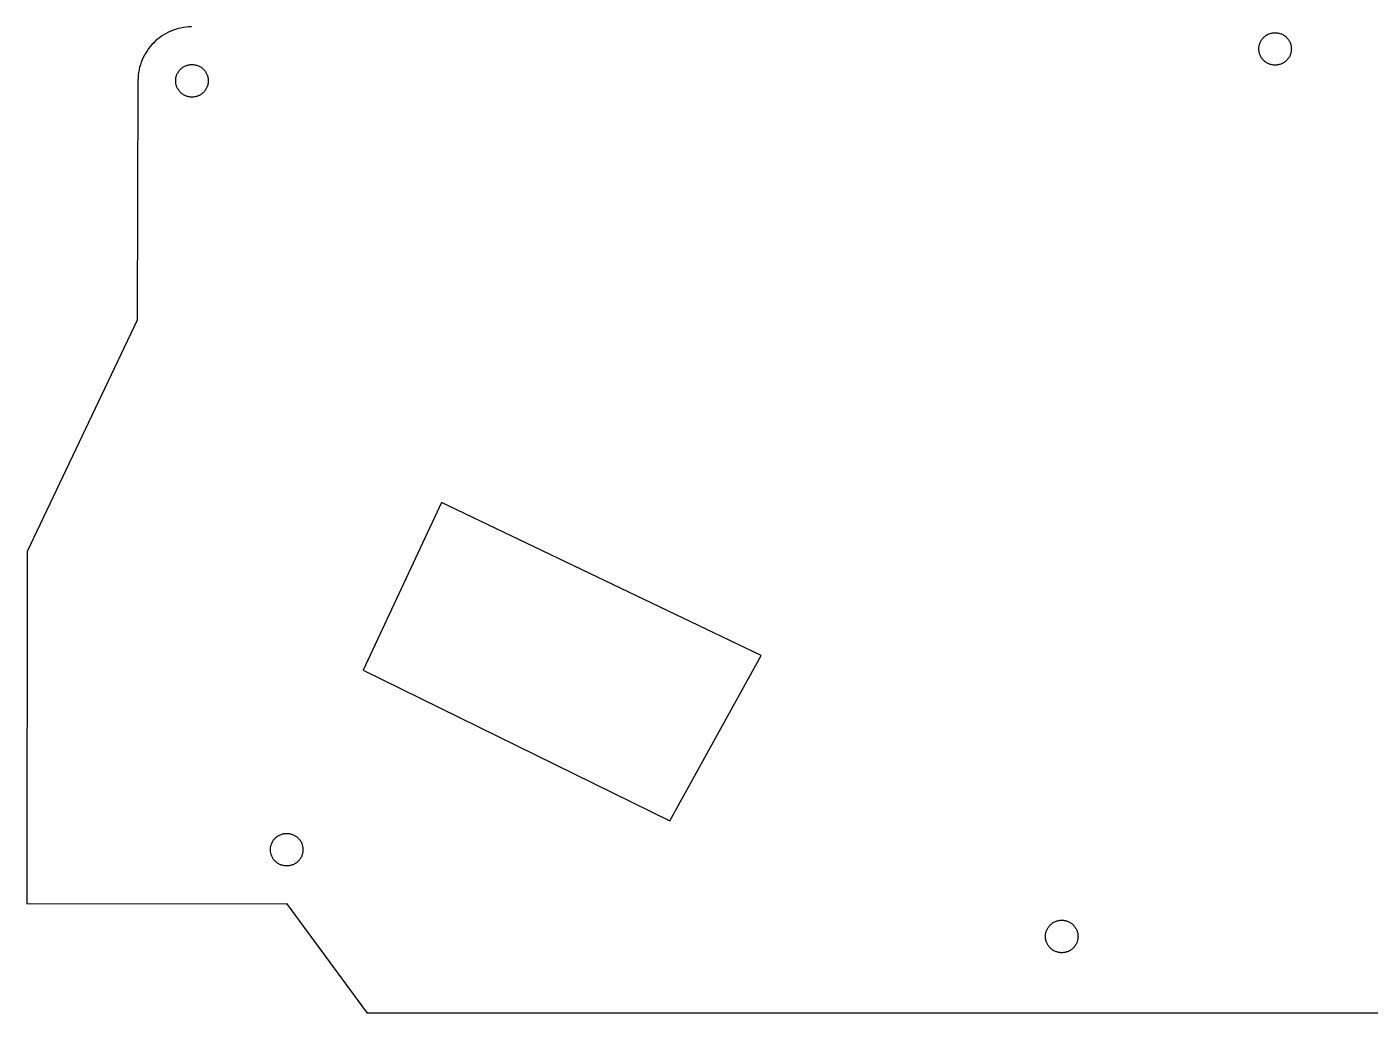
# Model space of a CAD drawing. Extents: x -3 to 397, y 9 to 305.
# Drawn here: x 207.1 to 300.6, y 69.8 to 138.5 of the extents above; entities that cross this region are included whole.
import ezdxf

# ---------------------------------------------------------------- set-up
doc = ezdxf.new("R2010")
doc.units = 0

msp = doc.modelspace()

# ---------------------------------------------------------------- linework, layer by layer
at = {"layer": 'Layer 1'}
for p, q in [((217.487993, 138.29752), (217.314693, 138.23792)), ((217.665093, 138.34874), (217.487993, 138.29754)), ((217.845593, 138.39142), (217.665093, 138.34872)), ((218.029393, 138.42534), (217.845593, 138.39144)), ((218.216193, 138.45022), (218.029393, 138.42532)), ((218.405793, 138.46583), (218.216193, 138.45023)), ((218.597993, 138.47192), (218.405793, 138.46592)), ((215.959893, 137.36524), (215.836393, 137.23514)), ((216.089393, 137.48933), (215.959893, 137.36523)), ((216.224693, 137.60713), (216.089393, 137.48934)), ((216.365493, 137.71854), (216.224693, 137.60713)), ((216.511693, 137.82322), (216.365493, 137.71853)), ((216.662993, 137.92092), (216.511693, 137.82322)), ((216.819193, 138.01152), (216.662993, 137.92092)), ((216.979993, 138.09473), (216.819193, 138.01153)), ((217.145193, 138.17022), (216.979993, 138.09472)), ((217.314693, 138.23794), (217.145193, 138.17024)), ((292.90088, 137.323), (292.92108, 137.3744)), ((292.92108, 137.3744), (292.94378, 137.4244)), ((292.94378, 137.4244), (292.96868, 137.4732)), ((292.96868, 137.4732), (292.99588, 137.5205)), ((292.99588, 137.5205), (293.02528, 137.5663)), ((293.02528, 137.5663), (293.05678, 137.6107)), ((293.05678, 137.6107), (293.09038, 137.6534)), ((293.09038, 137.6534), (293.12588, 137.6944)), ((293.12588, 137.6944), (293.16338, 137.7336)), ((293.16338, 137.7336), (293.20258, 137.7711)), ((293.20258, 137.7711), (293.24358, 137.8066)), ((293.24358, 137.8066), (293.28628, 137.8401)), ((293.28628, 137.8401), (293.33058, 137.8716)), ((293.33058, 137.8716), (293.37648, 137.901)), ((293.37648, 137.901), (293.42378, 137.9283)), ((293.42378, 137.9283), (293.47258, 137.9532)), ((293.47258, 137.9532), (293.52258, 137.9759)), ((293.52258, 137.9759), (293.57398, 137.9961)), ((293.57398, 137.9961), (293.62648, 138.0139)), ((293.62648, 138.0139), (293.68008, 138.0291)), ((293.68008, 138.0291), (293.73478, 138.0417)), ((293.73478, 138.0417), (293.79048, 138.0517)), ((293.79048, 138.0517), (293.84698, 138.0587)), ((293.84698, 138.0587), (293.90438, 138.0627)), ((293.90438, 138.0627), (293.96258, 138.0647)), ((293.96258, 138.0647), (294.02078, 138.0627)), ((294.02078, 138.0627), (294.07818, 138.0587)), ((294.07818, 138.0587), (294.13468, 138.0517)), ((294.13468, 138.0517), (294.19038, 138.0417)), ((294.19038, 138.0417), (294.24508, 138.0291)), ((294.24508, 138.0291), (294.29868, 138.0139)), ((294.29868, 138.0139), (294.35118, 137.9961)), ((294.35118, 137.9961), (294.40258, 137.9759)), ((294.40258, 137.9759), (294.45258, 137.9532)), ((294.45258, 137.9532), (294.50138, 137.9283)), ((294.50138, 137.9283), (294.54868, 137.901)), ((294.54868, 137.901), (294.59458, 137.8716)), ((294.59458, 137.8716), (294.63888, 137.8401)), ((294.63888, 137.8401), (294.68158, 137.8066)), ((294.68158, 137.8066), (294.72258, 137.7711)), ((294.72258, 137.7711), (294.76178, 137.7336)), ((294.76178, 137.7336), (294.79928, 137.6944)), ((294.79928, 137.6944), (294.83478, 137.6534)), ((294.83478, 137.6534), (294.86828, 137.6107)), ((294.86828, 137.6107), (294.89988, 137.5663)), ((294.89988, 137.5663), (294.92928, 137.5205)), ((294.92928, 137.5205), (294.95648, 137.4732)), ((294.95648, 137.4732), (294.98138, 137.4244)), ((294.98138, 137.4244), (295.00408, 137.3744)), ((295.00408, 137.3744), (295.02428, 137.323)), ((215.317593, 136.50284), (215.235193, 136.34163)), ((215.407493, 136.65945), (215.317593, 136.50285)), ((215.504493, 136.81123), (215.407493, 136.65943)), ((215.608493, 136.95793), (215.504493, 136.81123)), ((215.719193, 137.09934), (215.608493, 136.95794)), ((215.836393, 137.23515), (215.719193, 137.09935)), ((292.83228, 136.9344), (292.83428, 136.9926)), ((292.83428, 136.8762), (292.83228, 136.9344)), ((292.83428, 136.9926), (292.83828, 137.05)), ((292.83828, 136.8188), (292.83428, 136.8762)), ((292.83828, 137.05), (292.84528, 137.1065)), ((292.84528, 136.7623), (292.83828, 136.8188)), ((292.84528, 137.1065), (292.85528, 137.1622)), ((292.85528, 136.7066), (292.84528, 136.7623)), ((292.85528, 137.1622), (292.86788, 137.2169)), ((292.86788, 136.6519), (292.85528, 136.7066)), ((292.86788, 137.2169), (292.88308, 137.2705)), ((292.88308, 136.5983), (292.86788, 136.6519)), ((292.88308, 137.2705), (292.90088, 137.323)), ((292.90088, 136.5458), (292.88308, 136.5983)), ((292.92108, 136.4944), (292.90088, 136.5458)), ((292.94378, 136.4444), (292.92108, 136.4944)), ((292.96868, 136.3956), (292.94378, 136.4444)), ((294.98138, 136.4444), (294.95648, 136.3956)), ((295.00408, 136.4944), (294.98138, 136.4444)), ((295.02428, 136.5458), (295.00408, 136.4944)), ((295.02428, 137.323), (295.04208, 137.2705)), ((295.04208, 136.5983), (295.02428, 136.5458)), ((295.04208, 137.2705), (295.05728, 137.2169)), ((295.05728, 136.6519), (295.04208, 136.5983)), ((295.05728, 137.2169), (295.06988, 137.1622)), ((295.06988, 136.7066), (295.05728, 136.6519)), ((295.06988, 137.1622), (295.07988, 137.1065)), ((295.07988, 136.7623), (295.06988, 136.7066)), ((295.07988, 137.1065), (295.08688, 137.05)), ((295.08688, 136.8188), (295.07988, 136.7623)), ((295.08688, 137.05), (295.09088, 136.9926)), ((295.09088, 136.8762), (295.08688, 136.8188)), ((295.09088, 136.9926), (295.09288, 136.9344)), ((295.09288, 136.9344), (295.09088, 136.8762)), ((214.984393, 135.65543), (214.942493, 135.47463)), ((215.034793, 135.83273), (214.984393, 135.65543)), ((215.093493, 136.00633), (215.034793, 135.83273)), ((215.160393, 136.17604), (215.093493, 136.00634)), ((215.235193, 136.34163), (215.160393, 136.17603)), ((217.78378, 135.47631), (217.82128, 135.51571)), ((217.82128, 135.51571), (217.86058, 135.55321)), ((217.86058, 135.55321), (217.90178, 135.58881)), ((217.90178, 135.58881), (217.94458, 135.62251)), ((217.94458, 135.62251), (217.98898, 135.65411)), ((217.98898, 135.65411), (218.03498, 135.68351)), ((218.03498, 135.68351), (218.08238, 135.71081)), ((218.08238, 135.71081), (218.13128, 135.73581)), ((218.13128, 135.73581), (218.18148, 135.75851)), ((218.18148, 135.75851), (218.23298, 135.77881)), ((218.23298, 135.77881), (218.28558, 135.79661)), ((218.28558, 135.79661), (218.33938, 135.81191)), ((218.33938, 135.81191), (218.39418, 135.82461)), ((218.39418, 135.82461), (218.44998, 135.83461)), ((218.44998, 135.83461), (218.50668, 135.84161)), ((218.50668, 135.84161), (218.56428, 135.84561)), ((218.56428, 135.84561), (218.62258, 135.84661)), ((218.62258, 135.84661), (218.68088, 135.84561)), ((218.68088, 135.84561), (218.73848, 135.84161)), ((218.73848, 135.84161), (218.79518, 135.83461)), ((218.79518, 135.83461), (218.85098, 135.82461)), ((218.85098, 135.82461), (218.90578, 135.81191)), ((218.90578, 135.81191), (218.95958, 135.79661)), ((218.95958, 135.79661), (219.01218, 135.77881)), ((219.01218, 135.77881), (219.06368, 135.75851)), ((219.06368, 135.75851), (219.11388, 135.73581)), ((219.11388, 135.73581), (219.16268, 135.71081)), ((219.16268, 135.71081), (219.21018, 135.68351)), ((219.21018, 135.68351), (219.25618, 135.65411)), ((219.25618, 135.65411), (219.30058, 135.62251)), ((219.30058, 135.62251), (219.34338, 135.58881)), ((219.34338, 135.58881), (219.38448, 135.55321)), ((219.38448, 135.55321), (219.42388, 135.51571)), ((219.42388, 135.51571), (219.46138, 135.47631)), ((292.99588, 136.3483), (292.96868, 136.3956)), ((293.02528, 136.3024), (292.99588, 136.3483)), ((293.05678, 136.2581), (293.02528, 136.3024)), ((293.09038, 136.2154), (293.05678, 136.2581)), ((293.12588, 136.1744), (293.09038, 136.2154)), ((293.16338, 136.1351), (293.12588, 136.1744)), ((293.20258, 136.0977), (293.16338, 136.1351)), ((293.24358, 136.0622), (293.20258, 136.0977)), ((293.28628, 136.0286), (293.24358, 136.0622)), ((293.33058, 135.9971), (293.28628, 136.0286)), ((293.37648, 135.9677), (293.33058, 135.9971)), ((293.42378, 135.9405), (293.37648, 135.9677)), ((293.47258, 135.9156), (293.42378, 135.9405)), ((293.52258, 135.8929), (293.47258, 135.9156)), ((293.57398, 135.8727), (293.52258, 135.8929)), ((293.62648, 135.8549), (293.57398, 135.8727)), ((293.68008, 135.8397), (293.62648, 135.8549)), ((293.73478, 135.8271), (293.68008, 135.8397)), ((293.79048, 135.8171), (293.73478, 135.8271)), ((293.84698, 135.8101), (293.79048, 135.8171)), ((293.90438, 135.8061), (293.84698, 135.8101)), ((293.96258, 135.8051), (293.90438, 135.8061)), ((294.02078, 135.8061), (293.96258, 135.8051)), ((294.07818, 135.8101), (294.02078, 135.8061)), ((294.13468, 135.8171), (294.07818, 135.8101)), ((294.19038, 135.8271), (294.13468, 135.8171)), ((294.24508, 135.8397), (294.19038, 135.8271)), ((294.29868, 135.8549), (294.24508, 135.8397)), ((294.35118, 135.8727), (294.29868, 135.8549)), ((294.40258, 135.8929), (294.35118, 135.8727)), ((294.45258, 135.9156), (294.40258, 135.8929)), ((294.50138, 135.9405), (294.45258, 135.9156)), ((294.54868, 135.9677), (294.50138, 135.9405)), ((294.59458, 135.9971), (294.54868, 135.9677)), ((294.63888, 136.0286), (294.59458, 135.9971)), ((294.68158, 136.0622), (294.63888, 136.0286)), ((294.72258, 136.0977), (294.68158, 136.0622)), ((294.76178, 136.1351), (294.72258, 136.0977)), ((294.79928, 136.1744), (294.76178, 136.1351)), ((294.83478, 136.2154), (294.79928, 136.1744)), ((294.86828, 136.2581), (294.83478, 136.2154)), ((294.89988, 136.3024), (294.86828, 136.2581)), ((294.92928, 136.3483), (294.89988, 136.3024)), ((294.95648, 136.3956), (294.92928, 136.3483)), ((214.865593, 134.72195), (214.819093, 118.05624)), ((214.870793, 134.91415), (214.865793, 134.72195)), ((214.885493, 135.10383), (214.870793, 134.91413)), ((214.909493, 135.29073), (214.885493, 135.10383)), ((214.942493, 135.47464), (214.909493, 135.29074)), ((217.48938, 134.71441), (217.49138, 134.77271)), ((217.49138, 134.65611), (217.48938, 134.71441)), ((217.49138, 134.77271), (217.49538, 134.83031)), ((217.49538, 134.59851), (217.49138, 134.65611)), ((217.49538, 134.83031), (217.50238, 134.88701)), ((217.50238, 134.54181), (217.49538, 134.59851)), ((217.50238, 134.88701), (217.51238, 134.94281)), ((217.51238, 134.94281), (217.52508, 134.99761)), ((217.52508, 134.99761), (217.54028, 135.05141)), ((217.54028, 135.05141), (217.55818, 135.10401)), ((217.55818, 135.10401), (217.57838, 135.15551)), ((217.57838, 135.15551), (217.60108, 135.20571)), ((217.60108, 135.20571), (217.62618, 135.25451)), ((217.62618, 135.25451), (217.65338, 135.30201)), ((217.65338, 135.30201), (217.68288, 135.34801)), ((217.68288, 135.34801), (217.71448, 135.39241)), ((217.71448, 135.39241), (217.74818, 135.43521)), ((217.74818, 135.43521), (217.78378, 135.47631)), ((219.46138, 135.47631), (219.49698, 135.43521)), ((219.49698, 135.43521), (219.53068, 135.39241)), ((219.53068, 135.39241), (219.56228, 135.34801)), ((219.56228, 135.34801), (219.59168, 135.30201)), ((219.59168, 135.30201), (219.61898, 135.25451)), ((219.61898, 135.25451), (219.64398, 135.20571)), ((219.64398, 135.20571), (219.66668, 135.15551)), ((219.66668, 135.15551), (219.68698, 135.10401)), ((219.68698, 135.10401), (219.70478, 135.05141)), ((219.70478, 135.05141), (219.72008, 134.99761)), ((219.72008, 134.99761), (219.73278, 134.94281)), ((219.73278, 134.94281), (219.74278, 134.88701)), ((219.74278, 134.88701), (219.74978, 134.83031)), ((219.74978, 134.59851), (219.74278, 134.54181)), ((219.74978, 134.83031), (219.75378, 134.77271)), ((219.75378, 134.65611), (219.74978, 134.59851)), ((219.75378, 134.77271), (219.75478, 134.71441)), ((219.75478, 134.71441), (219.75378, 134.65611)), ((217.51238, 134.48601), (217.50238, 134.54181)), ((217.52508, 134.43121), (217.51238, 134.48601)), ((217.54028, 134.37741), (217.52508, 134.43121)), ((217.55818, 134.32481), (217.54028, 134.37741)), ((217.57838, 134.27331), (217.55818, 134.32481)), ((217.60108, 134.22311), (217.57838, 134.27331)), ((217.62618, 134.17421), (217.60108, 134.22311)), ((217.65338, 134.12681), (217.62618, 134.17421)), ((217.68288, 134.08081), (217.65338, 134.12681)), ((217.71448, 134.03641), (217.68288, 134.08081)), ((217.74818, 133.99361), (217.71448, 134.03641)), ((217.78378, 133.95241), (217.74818, 133.99361)), ((217.82128, 133.91311), (217.78378, 133.95241)), ((217.86058, 133.87561), (217.82128, 133.91311)), ((217.90178, 133.84001), (217.86058, 133.87561)), ((217.94458, 133.80631), (217.90178, 133.84001)), ((217.98898, 133.77471), (217.94458, 133.80631)), ((218.03498, 133.74521), (217.98898, 133.77471)), ((218.08238, 133.71801), (218.03498, 133.74521)), ((218.13128, 133.69291), (218.08238, 133.71801)), ((218.18148, 133.67021), (218.13128, 133.69291)), ((218.23298, 133.65001), (218.18148, 133.67021)), ((218.28558, 133.63211), (218.23298, 133.65001)), ((218.33938, 133.61691), (218.28558, 133.63211)), ((218.39418, 133.60421), (218.33938, 133.61691)), ((218.90578, 133.61691), (218.85098, 133.60421)), ((218.95958, 133.63211), (218.90578, 133.61691)), ((219.01218, 133.65001), (218.95958, 133.63211)), ((219.06368, 133.67021), (219.01218, 133.65001)), ((219.11388, 133.69291), (219.06368, 133.67021)), ((219.16268, 133.71801), (219.11388, 133.69291)), ((219.21018, 133.74521), (219.16268, 133.71801)), ((219.25618, 133.77471), (219.21018, 133.74521)), ((219.30058, 133.80631), (219.25618, 133.77471)), ((219.34338, 133.84001), (219.30058, 133.80631)), ((219.38448, 133.87561), (219.34338, 133.84001)), ((219.42388, 133.91311), (219.38448, 133.87561)), ((219.46138, 133.95241), (219.42388, 133.91311)), ((219.49698, 133.99361), (219.46138, 133.95241)), ((219.53068, 134.03641), (219.49698, 133.99361)), ((219.56228, 134.08081), (219.53068, 134.03641)), ((219.59168, 134.12681), (219.56228, 134.08081)), ((219.61898, 134.17421), (219.59168, 134.12681)), ((219.64398, 134.22311), (219.61898, 134.17421)), ((219.66668, 134.27331), (219.64398, 134.22311)), ((219.68698, 134.32481), (219.66668, 134.27331)), ((219.70478, 134.37741), (219.68698, 134.32481)), ((219.72008, 134.43121), (219.70478, 134.37741)), ((219.73278, 134.48601), (219.72008, 134.43121)), ((219.74278, 134.54181), (219.73278, 134.48601)), ((218.44998, 133.59421), (218.39418, 133.60421)), ((218.50668, 133.58721), (218.44998, 133.59421)), ((218.56428, 133.58321), (218.50668, 133.58721)), ((218.62258, 133.58121), (218.56428, 133.58321)), ((218.68088, 133.58321), (218.62258, 133.58121)), ((218.73848, 133.58721), (218.68088, 133.58321)), ((218.79518, 133.59421), (218.73848, 133.58721)), ((218.85098, 133.60421), (218.79518, 133.59421)), ((214.819093, 118.05623), (207.156993, 101.94753)), ((235.99138, 105.35691), (230.52138, 93.69691)), ((258.21138, 94.71691), (235.99138, 105.35691)), ((207.156993, 101.94753), (207.139093, 77.43623)), ((251.86138, 83.19691), (258.21138, 94.71691)), ((230.52138, 93.69691), (251.86138, 83.19691)), ((224.72188, 82.21471), (224.77198, 82.23731)), ((224.77198, 82.23731), (224.82338, 82.25761)), ((224.82338, 82.25761), (224.87598, 82.27541)), ((224.87598, 82.27541), (224.92968, 82.29061)), ((224.92968, 82.29061), (224.98448, 82.30331)), ((224.98448, 82.30331), (225.04018, 82.31331)), ((225.04018, 82.31331), (225.09688, 82.32031)), ((225.09688, 82.32031), (225.15428, 82.32431)), ((225.15428, 82.32431), (225.21258, 82.32531)), ((225.21258, 82.32531), (225.27078, 82.32431)), ((225.27078, 82.32431), (225.32828, 82.32031)), ((225.32828, 82.32031), (225.38498, 82.31331)), ((225.38498, 82.31331), (225.44068, 82.30331)), ((225.44068, 82.30331), (225.49548, 82.29061)), ((225.49548, 82.29061), (225.54918, 82.27541)), ((225.54918, 82.27541), (225.60178, 82.25761)), ((225.60178, 82.25761), (225.65318, 82.23731)), ((225.65318, 82.23731), (225.70328, 82.21471)), ((224.08268, 81.25261), (224.08668, 81.31011)), ((224.08668, 81.31011), (224.09368, 81.36681)), ((224.09368, 81.36681), (224.10368, 81.42251)), ((224.10368, 81.42251), (224.11628, 81.47731)), ((224.11628, 81.47731), (224.13158, 81.53101)), ((224.13158, 81.53101), (224.14938, 81.58361)), ((224.14938, 81.58361), (224.16958, 81.63501)), ((224.16958, 81.63501), (224.19228, 81.68511)), ((224.19228, 81.68511), (224.21728, 81.73391)), ((224.21728, 81.73391), (224.24458, 81.78131)), ((224.24458, 81.78131), (224.27398, 81.82721)), ((224.27398, 81.82721), (224.30558, 81.87161)), ((224.30558, 81.87161), (224.33918, 81.91441)), ((224.33918, 81.91441), (224.37468, 81.95541)), ((224.37468, 81.95541), (224.41218, 81.99481)), ((224.41218, 81.99481), (224.45148, 82.03221)), ((224.45148, 82.03221), (224.49258, 82.06781)), ((224.49258, 82.06781), (224.53538, 82.10141)), ((224.53538, 82.10141), (224.57968, 82.13301)), ((224.57968, 82.13301), (224.62568, 82.16241)), ((224.62568, 82.16241), (224.67308, 82.18971)), ((224.67308, 82.18971), (224.72188, 82.21471)), ((225.70328, 82.21471), (225.75208, 82.18971)), ((225.75208, 82.18971), (225.79948, 82.16241)), ((225.79948, 82.16241), (225.84538, 82.13301)), ((225.84538, 82.13301), (225.88978, 82.10141)), ((225.88978, 82.10141), (225.93258, 82.06781)), ((225.93258, 82.06781), (225.97368, 82.03221)), ((225.97368, 82.03221), (226.01298, 81.99481)), ((226.01298, 81.99481), (226.05038, 81.95541)), ((226.05038, 81.95541), (226.08598, 81.91441)), ((226.08598, 81.91441), (226.11958, 81.87161)), ((226.11958, 81.87161), (226.15118, 81.82721)), ((226.15118, 81.82721), (226.18058, 81.78131)), ((226.18058, 81.78131), (226.20788, 81.73391)), ((226.20788, 81.73391), (226.23288, 81.68511)), ((226.23288, 81.68511), (226.25548, 81.63501)), ((226.25548, 81.63501), (226.27578, 81.58361)), ((226.27578, 81.58361), (226.29358, 81.53101)), ((226.29358, 81.53101), (226.30888, 81.47731)), ((226.30888, 81.47731), (226.32148, 81.42251)), ((226.32148, 81.42251), (226.33148, 81.36681)), ((226.33148, 81.36681), (226.33848, 81.31011)), ((226.33848, 81.31011), (226.34248, 81.25261)), ((224.08068, 81.19441), (224.08268, 81.25261)), ((224.08268, 81.13611), (224.08068, 81.19441)), ((224.08668, 81.07871), (224.08268, 81.13611)), ((224.09368, 81.02201), (224.08668, 81.07871)), ((224.10368, 80.96631), (224.09368, 81.02201)), ((224.11628, 80.91151), (224.10368, 80.96631)), ((224.13158, 80.85781), (224.11628, 80.91151)), ((224.14938, 80.80521), (224.13158, 80.85781)), ((224.16958, 80.75381), (224.14938, 80.80521)), ((224.19228, 80.70371), (224.16958, 80.75381)), ((224.21728, 80.65491), (224.19228, 80.70371)), ((224.24458, 80.60751), (224.21728, 80.65491)), ((224.27398, 80.56151), (224.24458, 80.60751)), ((224.30558, 80.51721), (224.27398, 80.56151)), ((224.33918, 80.47441), (224.30558, 80.51721)), ((224.37468, 80.43331), (224.33918, 80.47441)), ((224.41218, 80.39401), (224.37468, 80.43331)), ((224.45148, 80.35651), (224.41218, 80.39401)), ((224.49258, 80.32101), (224.45148, 80.35651)), ((225.97368, 80.35651), (225.93258, 80.32101)), ((226.01298, 80.39401), (225.97368, 80.35651)), ((226.05038, 80.43331), (226.01298, 80.39401)), ((226.08598, 80.47441), (226.05038, 80.43331)), ((226.11958, 80.51721), (226.08598, 80.47441)), ((226.15118, 80.56151), (226.11958, 80.51721)), ((226.18058, 80.60751), (226.15118, 80.56151)), ((226.20788, 80.65491), (226.18058, 80.60751)), ((226.23288, 80.70371), (226.20788, 80.65491)), ((226.25548, 80.75381), (226.23288, 80.70371)), ((226.27578, 80.80521), (226.25548, 80.75381)), ((226.29358, 80.85781), (226.27578, 80.80521)), ((226.30888, 80.91151), (226.29358, 80.85781)), ((226.32148, 80.96631), (226.30888, 80.91151)), ((226.33148, 81.02201), (226.32148, 80.96631)), ((226.33848, 81.07871), (226.33148, 81.02201)), ((226.34248, 81.13611), (226.33848, 81.07871)), ((226.34248, 81.25261), (226.34448, 81.19441)), ((226.34448, 81.19441), (226.34248, 81.13611)), ((224.53538, 80.28741), (224.49258, 80.32101)), ((224.57968, 80.25581), (224.53538, 80.28741)), ((224.62568, 80.22641), (224.57968, 80.25581)), ((224.67308, 80.19911), (224.62568, 80.22641)), ((224.72188, 80.17411), (224.67308, 80.19911)), ((224.77198, 80.15141), (224.72188, 80.17411)), ((224.82338, 80.13121), (224.77198, 80.15141)), ((224.87598, 80.11341), (224.82338, 80.13121)), ((224.92968, 80.09811), (224.87598, 80.11341)), ((224.98448, 80.08551), (224.92968, 80.09811)), ((225.04018, 80.07551), (224.98448, 80.08551)), ((225.09688, 80.06851), (225.04018, 80.07551)), ((225.15428, 80.06451), (225.09688, 80.06851)), ((225.21258, 80.06351), (225.15428, 80.06451)), ((225.27078, 80.06451), (225.21258, 80.06351)), ((225.32828, 80.06851), (225.27078, 80.06451)), ((225.38498, 80.07551), (225.32828, 80.06851)), ((225.44068, 80.08551), (225.38498, 80.07551)), ((225.49548, 80.09811), (225.44068, 80.08551)), ((225.54918, 80.11341), (225.49548, 80.09811)), ((225.60178, 80.13121), (225.54918, 80.11341)), ((225.65318, 80.15141), (225.60178, 80.13121)), ((225.70328, 80.17411), (225.65318, 80.15141)), ((225.75208, 80.19911), (225.70328, 80.17411)), ((225.79948, 80.22641), (225.75208, 80.19911)), ((225.84538, 80.25581), (225.79948, 80.22641)), ((225.88978, 80.28741), (225.84538, 80.25581)), ((225.93258, 80.32101), (225.88978, 80.28741)), ((207.139093, 77.43624), (225.208193, 77.45834)), ((225.208193, 77.45833), (230.799093, 69.81623)), ((278.10208, 75.64521), (278.12708, 75.69401)), ((278.12708, 75.69401), (278.15438, 75.74141)), ((278.15438, 75.74141), (278.18378, 75.78731)), ((278.18378, 75.78731), (278.21538, 75.83171)), ((278.21538, 75.83171), (278.24898, 75.87451)), ((278.24898, 75.87451), (278.28458, 75.91561)), ((278.28458, 75.91561), (278.32208, 75.95491)), ((278.32208, 75.95491), (278.36138, 75.99241)), ((278.36138, 75.99241), (278.40248, 76.02801)), ((278.40248, 76.02801), (278.44518, 76.06161)), ((278.44518, 76.06161), (278.48958, 76.09311)), ((278.48958, 76.09311), (278.53558, 76.12261)), ((278.53558, 76.12261), (278.58298, 76.14981)), ((278.58298, 76.14981), (278.63178, 76.17481)), ((278.63178, 76.17481), (278.68188, 76.19751)), ((278.68188, 76.19751), (278.73328, 76.21781)), ((278.73328, 76.21781), (278.78588, 76.23561)), ((278.78588, 76.23561), (278.83968, 76.25081)), ((278.83968, 76.25081), (278.89438, 76.26351)), ((278.89438, 76.26351), (278.95018, 76.27351)), ((278.95018, 76.27351), (279.00678, 76.28051)), ((279.00678, 76.28051), (279.06428, 76.28451)), ((279.06428, 76.28451), (279.12258, 76.28651)), ((279.12258, 76.28651), (279.18078, 76.28451)), ((279.18078, 76.28451), (279.23828, 76.28051)), ((279.23828, 76.28051), (279.29498, 76.27351)), ((279.29498, 76.27351), (279.35068, 76.26351)), ((279.35068, 76.26351), (279.40548, 76.25081)), ((279.40548, 76.25081), (279.45918, 76.23561)), ((279.45918, 76.23561), (279.51178, 76.21781)), ((279.51178, 76.21781), (279.56328, 76.19751)), ((279.56328, 76.19751), (279.61338, 76.17481)), ((279.61338, 76.17481), (279.66218, 76.14981)), ((279.66218, 76.14981), (279.70958, 76.12261)), ((279.70958, 76.12261), (279.75558, 76.09311)), ((279.75558, 76.09311), (279.79988, 76.06161)), ((279.79988, 76.06161), (279.84268, 76.02801)), ((279.84268, 76.02801), (279.88378, 75.99241)), ((279.88378, 75.99241), (279.92308, 75.95491)), ((279.92308, 75.95491), (279.96058, 75.91561)), ((279.96058, 75.91561), (279.99618, 75.87451)), ((279.99618, 75.87451), (280.02978, 75.83171)), ((280.02978, 75.83171), (280.06128, 75.78731)), ((280.06128, 75.78731), (280.09078, 75.74141)), ((280.09078, 75.74141), (280.11808, 75.69401)), ((280.11808, 75.69401), (280.14308, 75.64521)), ((277.99148, 75.15441), (277.99248, 75.21261)), ((277.99248, 75.09611), (277.99148, 75.15441)), ((277.99248, 75.21261), (277.99648, 75.27011)), ((277.99648, 75.03861), (277.99248, 75.09611)), ((277.99648, 75.27011), (278.00348, 75.32681)), ((278.00348, 74.98201), (277.99648, 75.03861)), ((278.00348, 75.32681), (278.01348, 75.38251)), ((278.01348, 74.92621), (278.00348, 74.98201)), ((278.01348, 75.38251), (278.02608, 75.43731)), ((278.02608, 74.87141), (278.01348, 74.92621)), ((278.02608, 75.43731), (278.04138, 75.49101)), ((278.04138, 74.81771), (278.02608, 74.87141)), ((278.04138, 75.49101), (278.05918, 75.54361)), ((278.05918, 74.76511), (278.04138, 74.81771)), ((278.05918, 75.54361), (278.07948, 75.59501)), ((278.07948, 74.71371), (278.05918, 74.76511)), ((278.07948, 75.59501), (278.10208, 75.64521)), ((280.14308, 75.64521), (280.16568, 75.59501)), ((280.16568, 75.59501), (280.18598, 75.54361)), ((280.18598, 74.76511), (280.16568, 74.71371)), ((280.18598, 75.54361), (280.20378, 75.49101)), ((280.20378, 74.81771), (280.18598, 74.76511)), ((280.20378, 75.49101), (280.21908, 75.43731)), ((280.21908, 74.87141), (280.20378, 74.81771)), ((280.21908, 75.43731), (280.23168, 75.38251)), ((280.23168, 74.92621), (280.21908, 74.87141)), ((280.23168, 75.38251), (280.24168, 75.32681)), ((280.24168, 74.98201), (280.23168, 74.92621)), ((280.24168, 75.32681), (280.24868, 75.27011)), ((280.24868, 75.03861), (280.24168, 74.98201)), ((280.24868, 75.27011), (280.25268, 75.21261)), ((280.25268, 75.09611), (280.24868, 75.03861)), ((280.25268, 75.21261), (280.25368, 75.15441)), ((280.25368, 75.15441), (280.25268, 75.09611)), ((278.10208, 74.66361), (278.07948, 74.71371)), ((278.12708, 74.61471), (278.10208, 74.66361)), ((278.15438, 74.56731), (278.12708, 74.61471)), ((278.18378, 74.52141), (278.15438, 74.56731)), ((278.21538, 74.47701), (278.18378, 74.52141)), ((278.24898, 74.43421), (278.21538, 74.47701)), ((278.28458, 74.39321), (278.24898, 74.43421)), ((278.32208, 74.35391), (278.28458, 74.39321)), ((278.36138, 74.31641), (278.32208, 74.35391)), ((278.40248, 74.28081), (278.36138, 74.31641)), ((278.44518, 74.24721), (278.40248, 74.28081)), ((278.48958, 74.21561), (278.44518, 74.24721)), ((278.53558, 74.18621), (278.48958, 74.21561)), ((278.58298, 74.15891), (278.53558, 74.18621)), ((278.63178, 74.13391), (278.58298, 74.15891)), ((278.68188, 74.11121), (278.63178, 74.13391)), ((278.73328, 74.09101), (278.68188, 74.11121)), ((278.78588, 74.07321), (278.73328, 74.09101)), ((278.83968, 74.05791), (278.78588, 74.07321)), ((278.89438, 74.04531), (278.83968, 74.05791)), ((278.95018, 74.03531), (278.89438, 74.04531)), ((279.00678, 74.02831), (278.95018, 74.03531)), ((279.06428, 74.02431), (279.00678, 74.02831)), ((279.12258, 74.02331), (279.06428, 74.02431)), ((279.18078, 74.02431), (279.12258, 74.02331)), ((279.23828, 74.02831), (279.18078, 74.02431)), ((279.29498, 74.03531), (279.23828, 74.02831)), ((279.35068, 74.04531), (279.29498, 74.03531)), ((279.40548, 74.05791), (279.35068, 74.04531)), ((279.45918, 74.07321), (279.40548, 74.05791)), ((279.51178, 74.09101), (279.45918, 74.07321)), ((279.56328, 74.11121), (279.51178, 74.09101)), ((279.61338, 74.13391), (279.56328, 74.11121)), ((279.66218, 74.15891), (279.61338, 74.13391)), ((279.70958, 74.18621), (279.66218, 74.15891)), ((279.75558, 74.21561), (279.70958, 74.18621)), ((279.79988, 74.24721), (279.75558, 74.21561)), ((279.84268, 74.28081), (279.79988, 74.24721)), ((279.88378, 74.31641), (279.84268, 74.28081)), ((279.92308, 74.35391), (279.88378, 74.31641)), ((279.96058, 74.39321), (279.92308, 74.35391)), ((279.99618, 74.43421), (279.96058, 74.39321)), ((280.02978, 74.47701), (279.99618, 74.43421)), ((280.06128, 74.52141), (280.02978, 74.47701)), ((280.09078, 74.56731), (280.06128, 74.52141)), ((280.11808, 74.61471), (280.09078, 74.56731)), ((280.14308, 74.66361), (280.11808, 74.61471)), ((280.16568, 74.71371), (280.14308, 74.66361)), ((373.279093, 69.81623), (230.799093, 69.81623))]:
    msp.add_line(p, q, dxfattribs=at)

doc.saveas('drawing.dxf')
